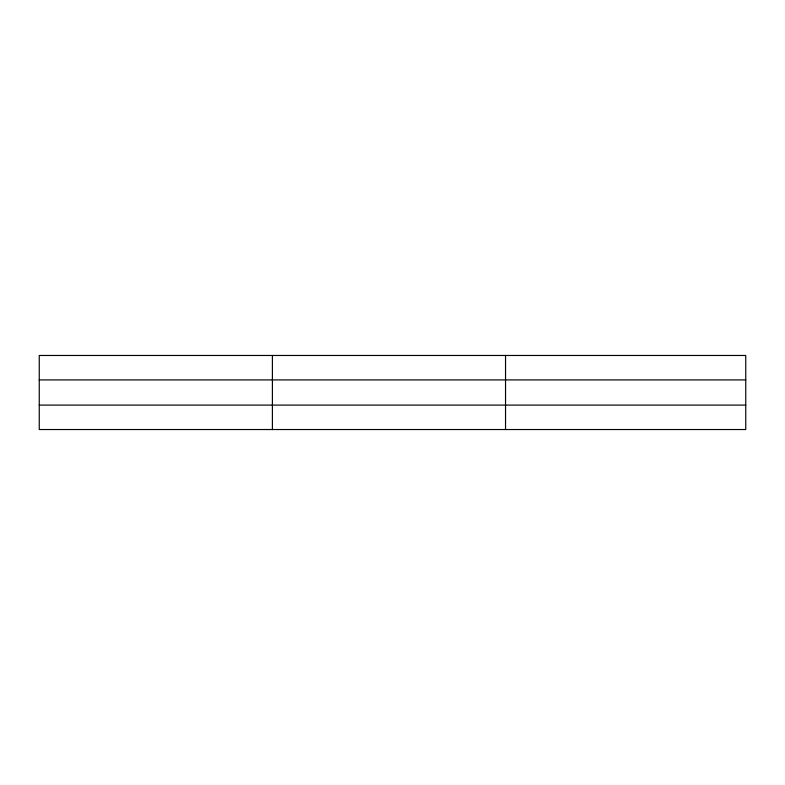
<?xml version="1.0" encoding="UTF-8"?>
<svg xmlns="http://www.w3.org/2000/svg" width="785" height="785" viewBox="0 0 785 785"><rect width="100%" height="100%" fill="white"/><g stroke="black" fill="none" stroke-linecap="round" stroke-linejoin="round"><path stroke-width="1.18" d="M272.395 355.468L272.395 429.532M505.54 355.468L505.54 429.532M745.75 379.911L745.75 355.468L39.25 355.468L39.25 429.532L745.75 429.532L745.75 379.911L39.25 379.911M39.25 405.089L745.75 405.089"/></g></svg>
